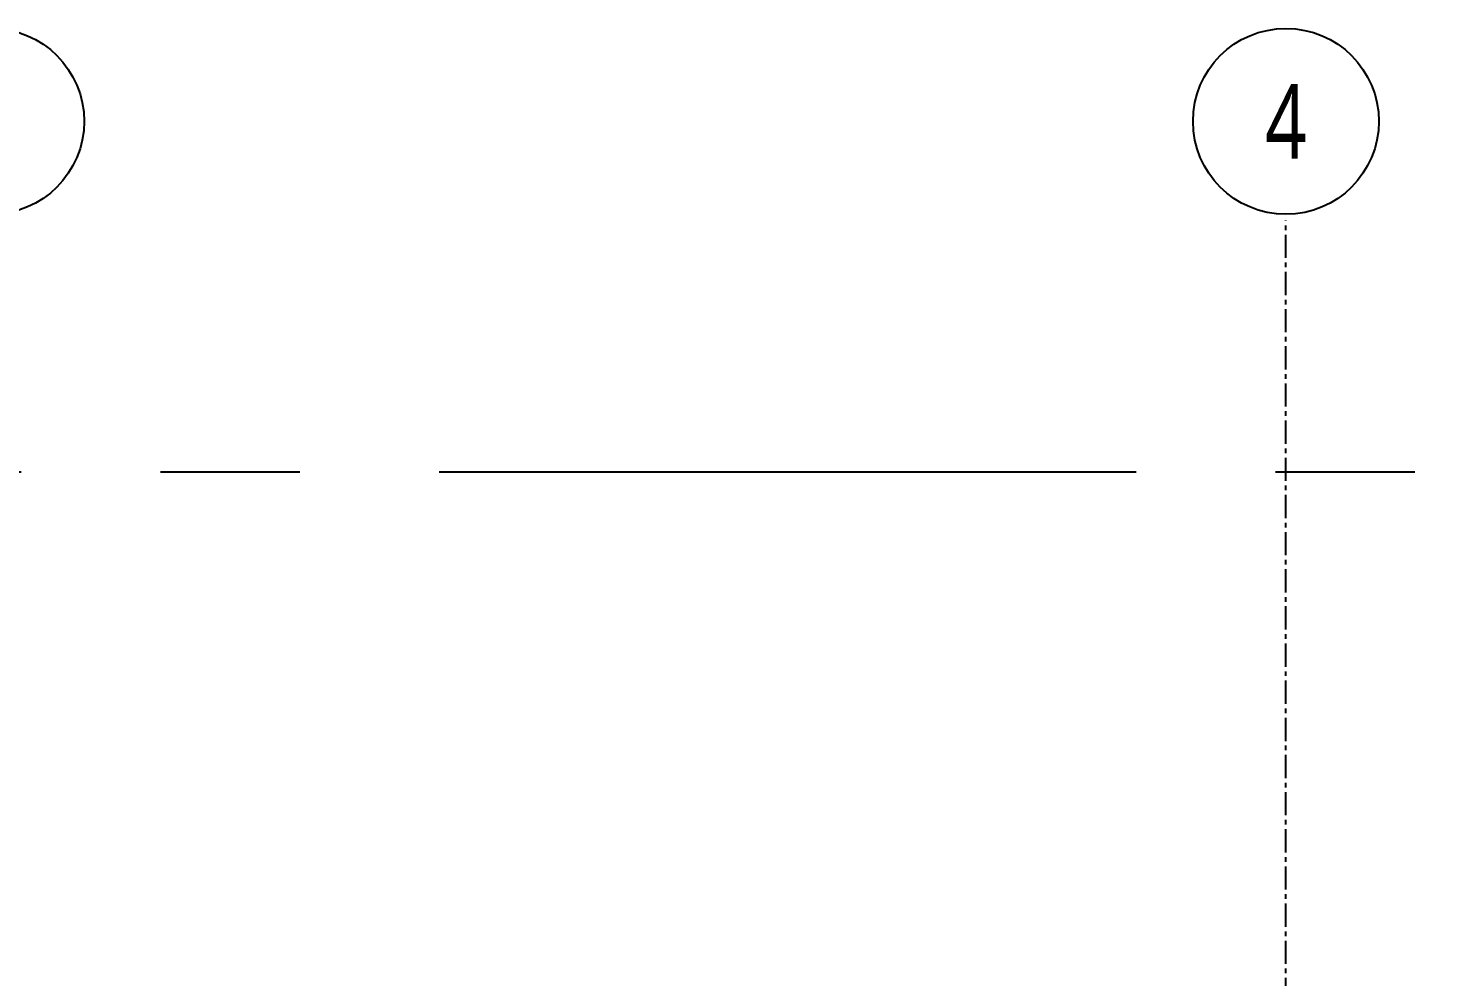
# Model space of a CAD drawing. Header units: millimetres. Extents: x -3377 to 119122, y -22007 to 15479.
# Drawn here: x 41891 to 43038, y 14595 to 15361 of the extents above; entities that cross this region are included whole.
import ezdxf
from ezdxf.enums import TextEntityAlignment as Align

# ---------------------------------------------------------------- set-up
doc = ezdxf.new("R2010")
doc.units = ezdxf.units.MM
doc.header["$LTSCALE"] = 150
doc.header["$MEASUREMENT"] = 0
doc.linetypes.add('CENTER', pattern=[2, 1.25, -0.25, 0.25, -0.25])
doc.layers.get('0').update_dxf_attribs({"plot": 0})
for name, color, linetype in [('Col-Line', 8, 'CENTER'), ('Duct', 1, 'Continuous'), ('GRID', 5, 'CENTER')]:
    doc.layers.add(name, color=color, linetype=linetype)
doc.layers.add('S-ARCH', color=252, linetype='Continuous', plot=False)
doc.styles.add('C1', font='', dxfattribs={"bigfont": 'japanese.shx'})
doc.styles.get('C1').set_extended_font_data('微軟正黑體')

# ---------------------------------------------------------------- blocks, each defined once
blk = doc.blocks.new('A$C36C53BDF')
at = {"layer": 'Col-Line', "color": 252, "linetype": 'ByBlock'}
for centre in [(-2607.06143, 1607.02051), (-1562.06143, 1607.02051)]:
    blk.add_circle(centre, 75, dxfattribs=at)
at = {"layer": 'Duct', "color": 252, "linetype": 'CENTER', "ltscale": 3}
blk.add_lwpolyline([(-6745.41025, -1520.6234), (-6745.39857, -263.40182), (-6745.41634, 1324.09069), (-937.16143, 1323.96107), (-937.68053, -263.48932), (-938.09514, -1520.6234), (-3919.88184, -1520.62051)], close=True, dxfattribs=at)
blk.add_lwpolyline([(-6745.41025, -1520.6234), (-6745.39857, -263.40182), (-6745.41634, 1324.09069), (-937.16143, 1323.96107), (-937.68053, -263.48932), (-938.09514, -1520.6234), (-3919.88184, -1520.62051)], close=True, dxfattribs=at)
at = {"layer": 'GRID', "color": 252, "ltscale": 0.1}
blk.add_line((-1562.06143, -1143.31489), (-1562.06143, 1527.02051), dxfattribs=at)
at = {"layer": 'Col-Line', "color": 252, "style": 'C1', "width": 0.75}
blk.add_text('4', height=60, dxfattribs=at).set_placement((-1562.06143, 1607.02051), align=Align.MIDDLE)
blk = doc.blocks.new('2021-1102')
blk.add_blockref('A$C36C53BDF', (32357.4, -1841.8))

msp = doc.modelspace()

# ---------------------------------------------------------------- block references
at = {"layer": 'S-ARCH'}
msp.add_blockref('2021-1102', (12110.4, 15520.27), dxfattribs=at)

doc.saveas('drawing.dxf')
